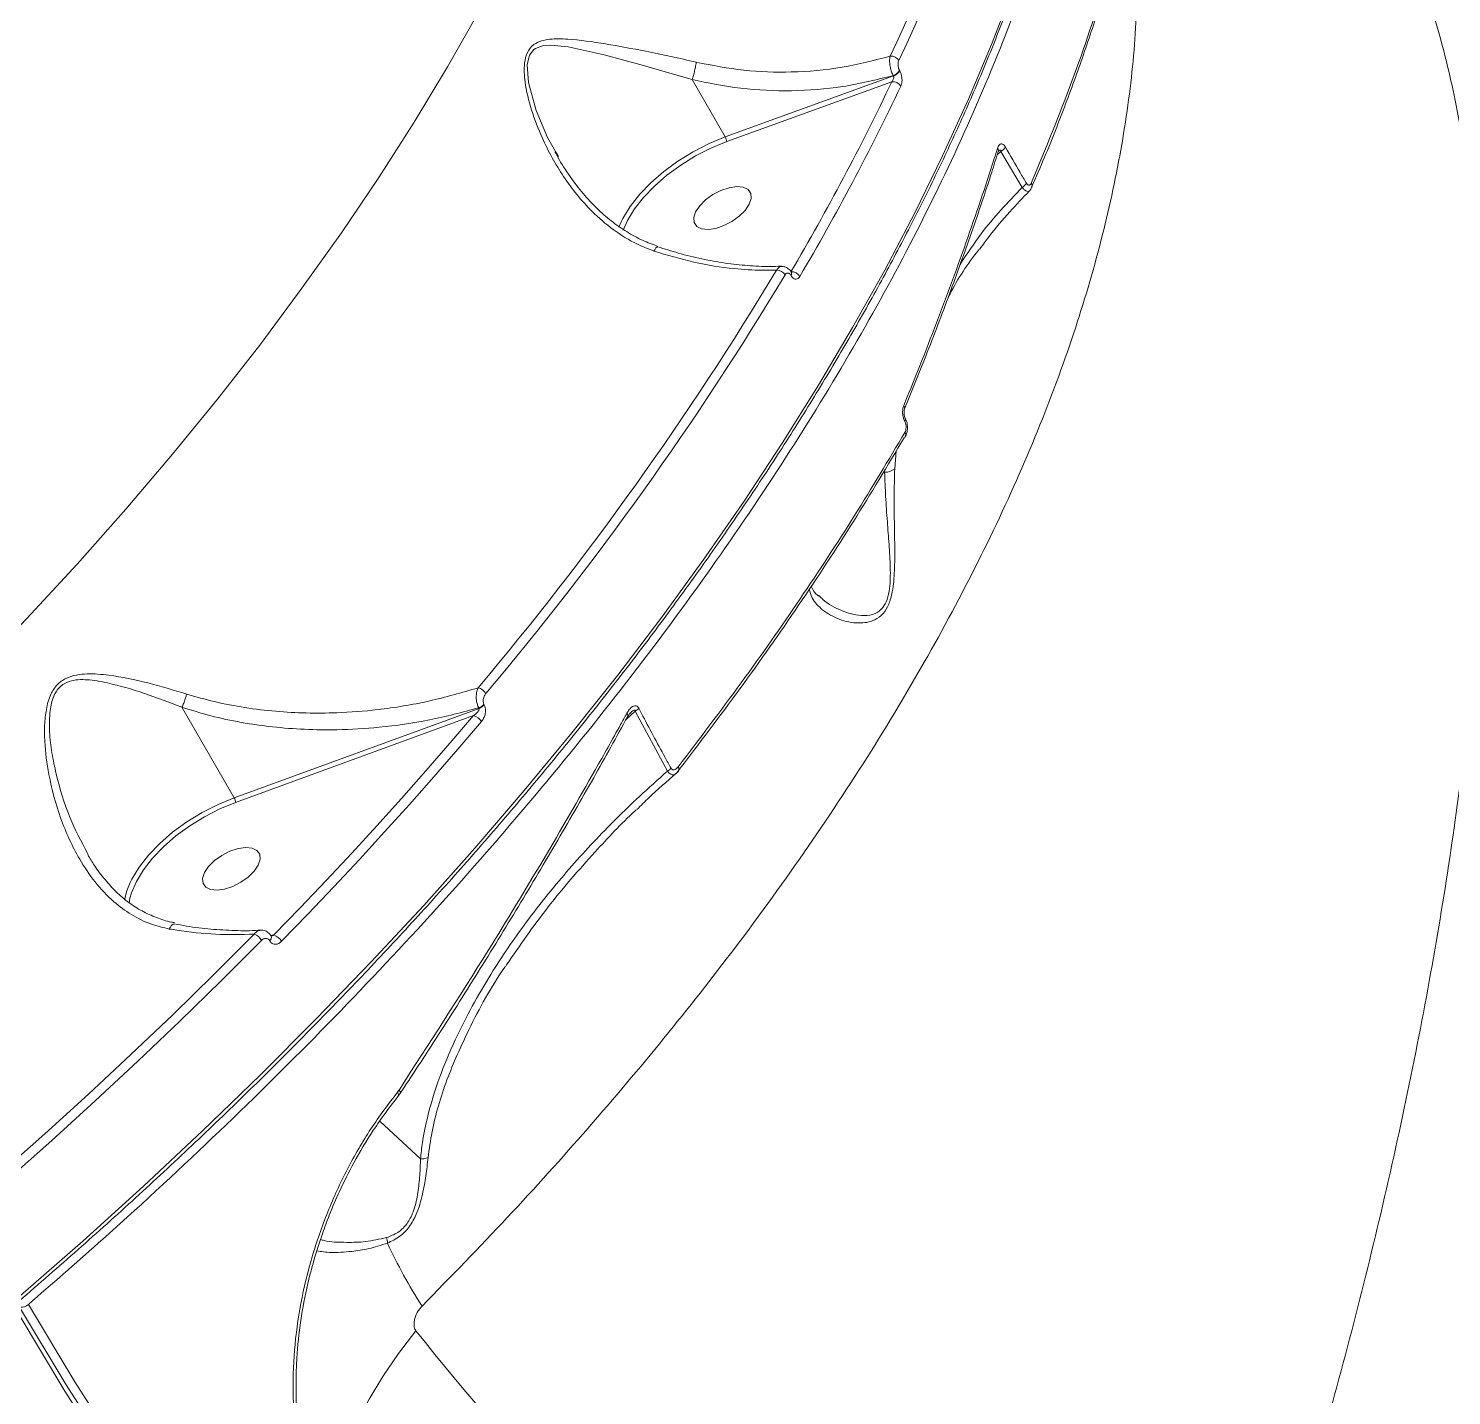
# Model space of a CAD drawing. Header units: millimetres. Extents: x 10684 to 26054, y -4768 to 6894.
# Drawn here: x 17849.4 to 18049.8, y -2647 to -2454.5 of the extents above; entities that cross this region are included whole.
import ezdxf

# ---------------------------------------------------------------- set-up
doc = ezdxf.new("R2010")
doc.units = ezdxf.units.MM
doc.layers.add('DIKOM_ОБЪЕКТ', color=7, linetype='Continuous')

msp = doc.modelspace()

# ---------------------------------------------------------------- linework, layer by layer
at = {"layer": 'DIKOM_ОБЪЕКТ', "color": 7, "linetype": 'Continuous', "lineweight": 15}
for p, q in [((17971.209, -2461.212), (17947.527, -2469.795)), ((17971.175, -2461.153), (17971.209, -2461.212)), ((17972.098, -2460.491), (17972.064, -2460.432)), ((17942.861, -2461.713), (17947.527, -2469.795)), ((17947.722, -2470.459), (17970.976, -2462.031)), ((17924.015, -2472.541), (17923.608, -2471.837)), ((17985.814, -2472.329), (17986.357, -2471.822)), ((17986.357, -2471.822), (17989.325, -2476.898)), ((17990.707, -2476.881), (17990.695, -2476.906)), ((17932.875, -2481.734), (17932.55, -2482.505)), ((17956.766, -2489.286), (17956.79, -2489.327)), ((17956.843, -2488.895), (17956.819, -2488.854)), ((17971.395, -2516.517), (17971.609, -2513.978)), ((17970.001, -2516.631), (17969.968, -2517.012)), ((17960.793, -2534.418), (17960.72, -2534.342)), ((17871.002, -2550.098), (17878.357, -2562.836)), ((17912.838, -2550.251), (17878.357, -2562.836)), ((17878.554, -2563.498), (17912.048, -2551.274)), ((17912.794, -2550.174), (17912.838, -2550.251)), ((17913.584, -2549.743), (17913.539, -2549.666)), ((17933.545, -2551.833), (17934.839, -2550.623)), ((17934.839, -2550.623), (17939.387, -2559.089)), ((17857.781, -2570.829), (17857.687, -2570.638)), ((17863.551, -2577.683), (17863.674, -2576.995)), ((17883.339, -2582.963), (17883.353, -2582.987)), ((17883.955, -2582.155), (17883.472, -2582.209)), ((17883.581, -2582.333), (17883.567, -2582.308)), ((17901.545, -2604.024), (17901.348, -2604.3)), ((17901.476, -2604.781), (17901.812, -2604.333)), ((17901.571, -2603.985), (17901.545, -2604.024)), ((17904.592, -2613.698), (17898.864, -2608.395))]:
    msp.add_line(p, q, dxfattribs=at)
at = {"layer": 'DIKOM_ОБЪЕКТ', "color": 7, "linetype": 'Continuous', "lineweight": 15, "flags": 128}
for points in [[(17988.128, -2448.688), (17985.104, -2456.548), (17981.774, -2464.469), (17978.141, -2472.444), (17974.208, -2480.467), (17969.978, -2488.532), (17965.454, -2496.63), (17960.642, -2504.755), (17955.543, -2512.902), (17950.164, -2521.061), (17944.508, -2529.228), (17938.58, -2537.394), (17932.386, -2545.554), (17925.929, -2553.699), (17919.217, -2561.824), (17912.254, -2569.921), (17905.046, -2577.984), (17897.6, -2586.006), (17889.922, -2593.98), (17882.018, -2601.899), (17873.894, -2609.756), (17865.558, -2617.546), (17857.017, -2625.262), (17848.278, -2632.896)], [(17912.833, -2452.177), (17908.417, -2459.928), (17903.712, -2467.703), (17898.721, -2475.497), (17893.451, -2483.301), (17887.904, -2491.108), (17882.088, -2498.911), (17876.006, -2506.703), (17869.666, -2514.476), (17863.072, -2522.224), (17856.23, -2529.939), (17849.148, -2537.613), (17841.832, -2545.241), (17834.288, -2552.814), (17826.524, -2560.325), (17818.547, -2567.769), (17810.364, -2575.137), (17801.982, -2582.422), (17793.411, -2589.619), (17784.657, -2596.72), (17775.728, -2603.719), (17766.634, -2610.609), (17757.382, -2617.384), (17747.982, -2624.037)], [(17923.608, -2471.837), (17922.473, -2469.876), (17920.873, -2466.079), (17919.812, -2462.153), (17919.63, -2459.662), (17919.952, -2458.277), (17920.571, -2457.476), (17920.783, -2457.326), (17921.802, -2456.95), (17922.936, -2456.867), (17925.373, -2457.123), (17930.461, -2458.249), (17935.99, -2459.752), (17939.374, -2460.7), (17942.859, -2461.711), (17942.86, -2461.711), (17942.86, -2461.711)], [(17947.527, -2469.795), (17945.249, -2470.734), (17943.01, -2471.876), (17940.862, -2473.194), (17938.855, -2474.659), (17937.037, -2476.235), (17935.449, -2477.886), (17934.13, -2479.573), (17933.109, -2481.257), (17932.875, -2481.734)], [(17933.154, -2482.908), (17933.742, -2481.573), (17934.731, -2479.94), (17936.011, -2478.304), (17937.55, -2476.703), (17939.313, -2475.175), (17941.259, -2473.755), (17943.342, -2472.476), (17945.513, -2471.369), (17947.722, -2470.459)], [(17948.07, -2476.941), (17946.917, -2477.324), (17945.782, -2477.907), (17944.755, -2478.644), (17943.92, -2479.475), (17943.345, -2480.333), (17943.076, -2481.147), (17943.135, -2481.854), (17943.517, -2482.394), (17944.192, -2482.724), (17945.104, -2482.818), (17946.18, -2482.668), (17947.332, -2482.286), (17948.467, -2481.703), (17949.494, -2480.966), (17950.329, -2480.135), (17950.904, -2479.277), (17951.173, -2478.462), (17951.114, -2477.756), (17950.732, -2477.215), (17950.058, -2476.885), (17949.146, -2476.791), (17948.07, -2476.941)], [(17912.048, -2551.274), (17908.732, -2555.164), (17905.359, -2559.048), (17901.929, -2562.923), (17898.443, -2566.79), (17894.902, -2570.647), (17891.307, -2574.495), (17887.658, -2578.331), (17883.955, -2582.155)], [(17933.656, -2550.946), (17933.735, -2551.05), (17933.789, -2551.149), (17933.818, -2551.242), (17933.82, -2551.324), (17933.797, -2551.394)], [(17885.024, -2583.05), (17888.736, -2579.216), (17892.394, -2575.371), (17895.998, -2571.515), (17899.547, -2567.648), (17903.041, -2563.772), (17906.479, -2559.887), (17909.861, -2555.994), (17913.185, -2552.095)], [(17863.674, -2576.995), (17863.895, -2576.204), (17864.572, -2574.612), (17865.562, -2572.979), (17866.842, -2571.343), (17868.381, -2569.742), (17870.145, -2568.214), (17872.09, -2566.794), (17874.173, -2565.516), (17876.345, -2564.408), (17878.554, -2563.498)], [(17878.357, -2562.836), (17876.079, -2563.774), (17873.84, -2564.916), (17871.692, -2566.235), (17869.685, -2567.699), (17867.867, -2569.275), (17866.279, -2570.926), (17864.96, -2572.613), (17863.939, -2574.297), (17863.705, -2574.775)], [(17878.9, -2569.982), (17877.747, -2570.364), (17876.612, -2570.947), (17875.585, -2571.684), (17874.75, -2572.515), (17874.175, -2573.373), (17873.906, -2574.188), (17873.965, -2574.894), (17874.347, -2575.434), (17875.022, -2575.765), (17875.934, -2575.859), (17877.009, -2575.708), (17878.162, -2575.326), (17879.297, -2574.743), (17880.324, -2574.006), (17881.159, -2573.175), (17881.734, -2572.317), (17882.003, -2571.502), (17881.944, -2570.796), (17881.562, -2570.256), (17880.888, -2569.925), (17879.975, -2569.832), (17878.9, -2569.982)], [(17863.705, -2574.775), (17863.241, -2575.939), (17862.927, -2577.19)], [(17881.174, -2582.035), (17875.503, -2587.724), (17869.717, -2593.381), (17863.82, -2599.005), (17857.814, -2604.593), (17851.702, -2610.142), (17845.487, -2615.651), (17839.171, -2621.116), (17832.756, -2626.536)], [(17833.667, -2627.519), (17840.095, -2622.088), (17846.425, -2616.611), (17852.654, -2611.09), (17858.78, -2605.528), (17864.799, -2599.928), (17870.709, -2594.292), (17876.507, -2588.622), (17882.191, -2582.92)], [(17901.545, -2604.024), (17901.638, -2604.125), (17901.707, -2604.219), (17901.75, -2604.302), (17901.766, -2604.372), (17901.754, -2604.427), (17901.752, -2604.43)], [(17901.571, -2603.985), (17901.66, -2604.088), (17901.727, -2604.183), (17901.769, -2604.268), (17901.785, -2604.34), (17901.773, -2604.396), (17901.771, -2604.401)], [(17847.922, -2635.419), (17854.489, -2646.367), (17861.393, -2657.149), (17868.63, -2667.758), (17876.194, -2678.187), (17884.081, -2688.43), (17892.286, -2698.48), (17900.803, -2708.33), (17909.627, -2717.974), (17918.752, -2727.406), (17928.171, -2736.618), (17937.88, -2745.606), (17947.871, -2754.364), (17958.138, -2762.884), (17968.674, -2771.163), (17979.473, -2779.195), (17990.526, -2786.973), (18001.828, -2794.494), (18013.37, -2801.753), (18025.145, -2808.744), (18037.146, -2815.462), (18049.363, -2821.905)], [(18049.425, -2820.914), (18037.215, -2814.476), (18025.222, -2807.761), (18013.454, -2800.775), (18001.919, -2793.521), (17990.625, -2786.005), (17979.578, -2778.231), (17968.787, -2770.205), (17958.257, -2761.931), (17947.997, -2753.416), (17938.012, -2744.664), (17928.31, -2735.682), (17918.896, -2726.475), (17909.777, -2717.05), (17900.958, -2707.412), (17892.447, -2697.568), (17884.247, -2687.524), (17876.365, -2677.288), (17868.806, -2666.865), (17861.574, -2656.262), (17854.674, -2645.487), (17848.112, -2634.547)], [(18050.212, -2820.096), (18038.031, -2813.673), (18026.067, -2806.974), (18014.327, -2800.005), (18002.82, -2792.768), (17991.553, -2785.27), (17980.532, -2777.514), (17969.766, -2769.507), (17959.262, -2761.253), (17949.026, -2752.758), (17939.065, -2744.027), (17929.385, -2735.066), (17919.994, -2725.881), (17910.896, -2716.478), (17902.099, -2706.863), (17893.608, -2697.043), (17885.427, -2687.023), (17877.564, -2676.811), (17870.022, -2666.413), (17862.808, -2655.835), (17855.925, -2645.086), (17849.378, -2634.171)], [(17903.949, -2637.881), (17901.494, -2641.098), (17899.294, -2644.324), (17897.364, -2647.536), (17895.722, -2650.707), (17894.378, -2653.813), (17893.345, -2656.831), (17892.629, -2659.735), (17892.236, -2662.505), (17892.171, -2665.118), (17892.431, -2667.553), (17893.017, -2669.793), (17893.065, -2669.926)]]:
    msp.add_lwpolyline(points, dxfattribs=at)
at = {"layer": 'DIKOM_ОБЪЕКТ', "color": 7, "linetype": 'Continuous', "lineweight": 15}
for centre, radius, start, end in [((17749.895, -2352.856), 244.78, 334.45288, 349.01122), ((17750.63, -2353.238), 245.313, 334.45274, 349.01159), ((17970.837, -2459.745), 1.33, 32.50431, 94.0334), ((17970.669, -2459.622), 1.613, 288.29092, 329.86553), ((17970.703, -2459.681), 1.612, 288.28491, 329.87155), ((17661.407, -2314.798), 342.798, 329.50296, 334.56395), ((17662.07, -2315.118), 343.476, 329.50154, 334.56461), ((17971.132, -2463.348), 1.327, 32.32827, 96.75335), ((17946.322, -2470.509), 1.401, 2.07009, 30.64546), ((17985.49, -2471.718), 0.515, 342.56668, 40.29584), ((17985.662, -2470.466), 1.524, 297.1451, 329.98398), ((17988.601, -2475.54), 1.538, 298.07136, 330.67583), ((17990.127, -2476.663), 0.62, 339.43847, 35.78477), ((17565.732, -2254.865), 453.808, 319.86931, 329.00909), ((17566.104, -2255.065), 454.747, 319.86871, 329.00979), ((17954.718, -2489.968), 1.437, 31.82033, 88.37621), ((17956.428, -2489.025), 0.427, 322.39735, 23.63672), ((17956.82, -2490.179), 1.414, 31.62654, 91.59317), ((17956.453, -2489.067), 0.426, 322.35902, 24.4866), ((17972.327, -2507.948), 0.478, 342.70473, 45.01941), ((17972.517, -2509.527), 0.371, 317.29499, 19.49736), ((17972.355, -2511.75), 0.585, 334.86593, 37.119), ((17972.505, -2511.772), 0.442, 297.50438, 329.2179), ((17970, -2514.8), 2.212, 269.14797, 309.07451), ((17912.282, -2549.06), 1.752, 30.60713, 76.09269), ((17911.693, -2552.963), 1.726, 30.19382, 78.10542), ((17912.18, -2548.472), 1.81, 289.82958, 318.69299), ((17912.224, -2548.548), 1.81, 289.82483, 318.68522), ((17934.04, -2549.04), 1.773, 296.7879, 317.6662), ((17938.537, -2557.504), 1.798, 298.22123, 318.80957), ((17940.46, -2558.834), 0.546, 333.04126, 39.17591), ((17877.137, -2563.558), 1.418, 2.39653, 30.62342), ((17880.388, -2583.965), 2.084, 30.0879, 67.83943), ((17882.994, -2582.475), 0.597, 305.28752, 16.08861), ((17883.013, -2582.503), 0.591, 305.06644, 17.37008), ((17883.286, -2584.042), 2.002, 29.6988, 70.45167), ((17897.165, -2625.564), 2.773, 0.35828, 16.94974), ((17963.856, -2596.09), 70.379, 204.74284, 212.98465), ((17848.356, -2633.12), 1.466, 263.52846, 314.16503), ((18261.33, -2352.013), 457.647, 218.65617, 235.75923)]:
    msp.add_arc(centre, radius, start, end, dxfattribs=at)
for points, knots in [([(17731.021, -2716.353), (17732.767, -2715.337), (17737.831, -2712.39), (17746.148, -2707.405), (17755.935, -2701.359), (17765.621, -2695.182), (17775.198, -2688.881), (17784.66, -2682.46), (17794, -2675.923), (17803.211, -2669.276), (17812.285, -2662.524), (17821.216, -2655.671), (17829.997, -2648.723), (17838.622, -2641.686), (17847.084, -2634.564), (17855.377, -2627.362), (17863.494, -2620.087), (17871.43, -2612.743), (17879.178, -2605.336), (17886.733, -2597.872), (17894.088, -2590.356), (17901.239, -2582.794), (17908.18, -2575.191), (17914.906, -2567.554), (17921.412, -2559.887), (17927.692, -2552.197), (17933.742, -2544.489), (17939.558, -2536.77), (17945.135, -2529.044), (17950.469, -2521.318), (17955.556, -2513.597), (17960.392, -2505.888), (17964.972, -2498.195), (17969.295, -2490.525), (17973.357, -2482.884), (17977.153, -2475.277), (17980.683, -2467.709), (17983.942, -2460.188), (17986.928, -2452.717), (17989.639, -2445.303), (17992.073, -2437.952), (17994.228, -2430.668), (17996.102, -2423.459), (17997.694, -2416.328), (17999.003, -2409.281), (18000.026, -2402.325), (18000.765, -2395.463), (18001.217, -2388.703), (18001.387, -2382.046), (18001.253, -2375.507), (18000.963, -2370.262), (18000.612, -2367.242), (18000.505, -2366.319)], [0, 0, 0, 0, 0.010747, 0.0311651, 0.0515834, 0.0720019, 0.0924206, 0.1128394, 0.1332581, 0.1536771, 0.1740962, 0.1945154, 0.2149351, 0.235355, 0.2557752, 0.2761956, 0.2966164, 0.3170375, 0.3374592, 0.3578812, 0.3783033, 0.3987263, 0.4191496, 0.4395735, 0.4599979, 0.4804229, 0.5008486, 0.5212748, 0.5417016, 0.5621289, 0.582557, 0.6029855, 0.6234144, 0.6438441, 0.6642742, 0.6847044, 0.705135, 0.7255658, 0.7459965, 0.7664267, 0.7868565, 0.8072851, 0.8277127, 0.8481386, 0.8685622, 0.8889834, 0.9094014, 0.9298155, 0.9502254, 0.9706306, 0.9910302, 1, 1, 1, 1]), ([(17849.378, -2634.171), (17852.67, -2631.308), (17861.542, -2623.593), (17875.4, -2610.777), (17890.711, -2595.706), (17905.332, -2580.284), (17919.194, -2564.555), (17932.225, -2548.566), (17944.14, -2532.67), (17954.922, -2516.919), (17964.585, -2501.361), (17973.283, -2485.743), (17980.946, -2470.117), (17987.519, -2454.539), (17992.859, -2439.352), (17996.978, -2424.597), (17999.902, -2410.313), (18001.721, -2396.247), (18002.223, -2382.53), (18002.043, -2372.98), (18001.336, -2368.219), (18001.265, -2367.746)], [0, 0, 0, 0, 0.03290318, 0.08864146, 0.14442182, 0.20015971, 0.2575168, 0.31492032, 0.37227707, 0.42801503, 0.48379582, 0.53953361, 0.59689063, 0.65429417, 0.71165112, 0.76738822, 0.8231683, 0.87890549, 0.93626172, 0.99366444, 1, 1, 1, 1]), ([(18022.717, -2413.712), (18023.697, -2414.397), (18026.7, -2416.498), (18031.143, -2421.148), (18036.083, -2427.531), (18040.483, -2435.023), (18044.343, -2443.571), (18047.627, -2453.195), (18050.323, -2463.907), (18052.389, -2475.72), (18053.804, -2488.687), (18054.521, -2502.644), (18054.532, -2517.244), (18053.875, -2532.317), (18052.606, -2547.748), (18050.697, -2563.959), (18048.125, -2580.923), (18044.884, -2598.593), (18041.065, -2616.472), (18036.71, -2634.477), (18031.865, -2652.532), (18026.43, -2671.031), (18020.386, -2689.932), (18013.785, -2709.176), (18008.945, -2722.1), (18006.526, -2728.56)], [0, 0, 0, 0, 0.020963, 0.0642197, 0.1075089, 0.150765, 0.1952694, 0.2398102, 0.2843144, 0.3304285, 0.3765427, 0.4233193, 0.4700958, 0.5140293, 0.5579971, 0.6019311, 0.6471451, 0.6923957, 0.7376103, 0.7807493, 0.8239195, 0.8670586, 0.9113612, 0.9556971, 1, 1, 1, 1]), ([(18007.309, -2420.721), (18006.511, -2425.17), (18004.915, -2434.067), (18001.192, -2447.851), (17996.574, -2461.91), (17992.611, -2471.504), (17990.629, -2476.301)], [0, 0, 0, 0, 0.2486166, 0.4972329, 0.7486164, 1, 1, 1, 1]), ([(17990.669, -2476.89), (17991.286, -2475.468), (17992.996, -2471.533), (17995.496, -2465.142), (17998.188, -2457.725), (18000.586, -2450.389), (18002.698, -2443.135), (18004.538, -2435.953), (18006.068, -2428.847), (18007.019, -2423.93), (18007.374, -2421.409), (18007.402, -2421.205)], [0, 0, 0, 0, 0.0741272, 0.2051329, 0.3360724, 0.4666822, 0.596887, 0.7270857, 0.8576692, 0.9885188, 1, 1, 1, 1]), ([(17904.821, -2634.405), (17908.867, -2630.258), (17916.964, -2621.959), (17928.298, -2609.365), (17939.003, -2596.705), (17949.407, -2583.471), (17959.382, -2569.68), (17968.785, -2555.358), (17977.211, -2541.082), (17984.615, -2526.914), (17990.955, -2512.92), (17996.141, -2499.291), (18000.178, -2486.042), (18003.107, -2473.183), (18004.999, -2460.596), (18005.731, -2448.382), (18005.718, -2439.408), (18005.102, -2434.661), (18004.979, -2433.711)], [0, 0, 0, 0, 0.0605679, 0.1212108, 0.1818532, 0.242421, 0.310577, 0.3789524, 0.4474377, 0.5159193, 0.5842876, 0.6524387, 0.7184331, 0.7846353, 0.8509416, 0.9172456, 0.9834418, 1, 1, 1, 1]), ([(17943.439, -2459.277), (17942.239, -2459.002), (17939.82, -2458.449), (17935.492, -2457.561), (17930.541, -2456.641), (17926.107, -2456), (17923.204, -2455.948), (17921.62, -2456.231), (17920.48, -2456.738), (17919.584, -2457.786), (17919.129, -2459.648), (17919.287, -2462.465), (17920.173, -2466.055), (17921.922, -2470.587), (17924.126, -2474.585), (17926.605, -2477.957), (17928.898, -2480.506), (17931.701, -2482.922), (17934.66, -2484.775), (17936.693, -2485.555), (17937.474, -2485.855)], [0, 0, 0, 0, 0.0563558, 0.1136148, 0.2103703, 0.3099843, 0.3619814, 0.3883021, 0.4153395, 0.4457392, 0.4740988, 0.5167984, 0.5802324, 0.6452956, 0.7405613, 0.789712, 0.8388453, 0.8993599, 0.9613631, 1, 1, 1, 1]), ([(17943.439, -2459.277), (17943.431, -2459.336), (17943.407, -2459.51), (17943.338, -2459.905), (17943.214, -2460.482), (17943.042, -2461.149), (17942.921, -2461.524), (17942.86, -2461.711)], [0, 0, 0, 0, 0.0873075, 0.2536103, 0.5023796, 0.7512045, 1, 1, 1, 1]), ([(17970.743, -2458.418), (17968.514, -2459.002), (17963.996, -2460.185), (17957.022, -2460.772), (17950.073, -2460.579), (17945.668, -2459.714), (17943.439, -2459.277)], [0, 0, 0, 0, 0.253607, 0.5139757, 0.753968, 1, 1, 1, 1]), ([(17970.743, -2458.418), (17970.719, -2458.54), (17970.663, -2458.813), (17970.671, -2459.366), (17970.763, -2459.998), (17970.933, -2460.63), (17971.094, -2460.979), (17971.175, -2461.153)], [0, 0, 0, 0, 0.1700501, 0.3808369, 0.5867055, 0.7931333, 1, 1, 1, 1]), ([(17972.064, -2460.432), (17972.021, -2460.345), (17971.935, -2460.172), (17971.863, -2459.85), (17971.845, -2459.526), (17971.878, -2459.239), (17971.934, -2459.095), (17971.959, -2459.03)], [0, 0, 0, 0, 0.2039778, 0.4080195, 0.6135399, 0.8265712, 1, 1, 1, 1]), ([(17942.861, -2461.713), (17945.132, -2462.183), (17949.732, -2463.135), (17956.893, -2463.415), (17964.162, -2462.891), (17968.817, -2461.737), (17971.175, -2461.153)], [0, 0, 0, 0, 0.2419655, 0.4901371, 0.7417752, 1, 1, 1, 1]), ([(17971.209, -2461.212), (17971.226, -2461.249), (17971.245, -2461.294), (17971.262, -2461.4), (17971.255, -2461.534), (17971.195, -2461.724), (17971.098, -2461.896), (17971.014, -2461.989), (17970.976, -2462.031)], [0, 0, 0, 0, 0.1445729, 0.1755784, 0.362614, 0.5710603, 0.8046531, 1, 1, 1, 1]), ([(17972.253, -2462.639), (17972.292, -2462.539), (17972.379, -2462.316), (17972.43, -2461.873), (17972.401, -2461.375), (17972.292, -2460.886), (17972.163, -2460.622), (17972.098, -2460.491)], [0, 0, 0, 0, 0.1741817, 0.3895981, 0.5958063, 0.7978609, 1, 1, 1, 1]), ([(17942.86, -2461.711), (17942.86, -2461.711), (17942.86, -2461.712), (17942.861, -2461.713), (17942.861, -2461.713), (17942.861, -2461.713)], [0, 0, 0, 0, 0.3490592, 0.9000647, 1, 1, 1, 1]), ([(17985.883, -2471.385), (17985.727, -2471.874), (17984.948, -2474.319), (17982.841, -2480.716), (17979.325, -2490.669), (17975.628, -2500.328), (17973.318, -2506.005), (17972.665, -2507.61)], [0, 0, 0, 0, 0.041371, 0.2068688, 0.5381499, 0.8694316, 1, 1, 1, 1]), ([(17986.981, -2471.229), (17986.917, -2471.13), (17986.788, -2470.934), (17986.565, -2470.784), (17986.347, -2470.766), (17986.143, -2470.883), (17985.985, -2471.103), (17985.913, -2471.303), (17985.883, -2471.385)], [0, 0, 0, 0, 0.16435039, 0.32912751, 0.48978463, 0.66159371, 0.86137604, 1, 1, 1, 1]), ([(17989.942, -2476.294), (17989.642, -2475.79), (17988.641, -2474.11), (17987.665, -2472.416), (17986.981, -2471.229)], [0, 0, 0, 0, 0.2996225, 1, 1, 1, 1]), ([(17938.026, -2485.204), (17937.304, -2484.934), (17935.78, -2484.366), (17933.584, -2483.151), (17931.414, -2481.644), (17929.385, -2479.838), (17927.436, -2477.742), (17925.604, -2475.336), (17924.288, -2473.343), (17923.668, -2472.137), (17923.539, -2471.887)], [0, 0, 0, 0, 0.1147614, 0.2422607, 0.3747039, 0.5102068, 0.6473901, 0.7999212, 0.9585544, 1, 1, 1, 1]), ([(17972.768, -2508.095), (17973.779, -2505.609), (17975.989, -2500.177), (17979.131, -2491.897), (17982.221, -2483.265), (17984.494, -2476.591), (17985.661, -2472.828), (17985.959, -2471.866)], [0, 0, 0, 0, 0.2021151, 0.441822, 0.6805647, 0.9184088, 1, 1, 1, 1]), ([(17985.988, -2471.799), (17985.989, -2471.797), (17986.035, -2471.748), (17986.11, -2471.696), (17986.198, -2471.656), (17986.252, -2471.649), (17986.295, -2471.661), (17986.329, -2471.697), (17986.351, -2471.752), (17986.355, -2471.798), (17986.357, -2471.822)], [0, 0, 0, 0, 0.0101491, 0.3225476, 0.4671598, 0.5592575, 0.6668121, 0.7684412, 0.878156, 1, 1, 1, 1]), ([(17985.988, -2471.861), (17985.992, -2471.845), (17986.008, -2471.783), (17986.032, -2471.749), (17986.025, -2471.758), (17986.024, -2471.76)], [0, 0, 0, 0, 0.214102, 0.8408342, 1, 1, 1, 1]), ([(17989.325, -2476.898), (17987.321, -2479.014), (17984.091, -2482.425), (17981.556, -2486.273), (17980.593, -2487.734)], [0, 0, 0, 0, 0.6203382, 1, 1, 1, 1]), ([(17983.396, -2485.55), (17983.818, -2484.969), (17985.127, -2483.166), (17987.448, -2480.422), (17989.447, -2478.348), (17990.383, -2477.377)], [0, 0, 0, 0, 0.2020068, 0.6261639, 1, 1, 1, 1]), ([(17989.325, -2476.898), (17989.448, -2477.028), (17989.694, -2477.29), (17990.027, -2477.468), (17990.263, -2477.493), (17990.339, -2477.392), (17990.364, -2477.359)], [0, 0, 0, 0, 0.2869422, 0.574031, 0.8590975, 1, 1, 1, 1]), ([(17990.629, -2476.301), (17990.624, -2476.312), (17990.588, -2476.394), (17990.508, -2476.511), (17990.373, -2476.592), (17990.227, -2476.583), (17990.075, -2476.487), (17989.987, -2476.358), (17989.942, -2476.294)], [0, 0, 0, 0, 0.03545941, 0.25735605, 0.44822452, 0.62809333, 0.81433362, 1, 1, 1, 1]), ([(17990.387, -2477.37), (17990.479, -2477.265), (17990.61, -2477.116), (17990.673, -2476.932), (17990.693, -2476.877)], [0, 0, 0, 0, 0.698608, 1, 1, 1, 1]), ([(17937.474, -2485.855), (17937.489, -2485.828), (17937.547, -2485.724), (17937.684, -2485.509), (17937.86, -2485.302), (17937.948, -2485.308), (17937.988, -2485.31)], [0, 0, 0, 0, 0.07139279, 0.27958624, 0.67829055, 1, 1, 1, 1]), ([(17955.427, -2487.981), (17954.875, -2488.005), (17953.339, -2488.072), (17950.684, -2487.932), (17947.499, -2487.583), (17944.228, -2486.99), (17941.049, -2486.229), (17938.971, -2485.559), (17938.002, -2485.246)], [0, 0, 0, 0, 0.1021381, 0.283912, 0.4672787, 0.6520052, 0.8376727, 1, 1, 1, 1]), ([(17937.474, -2485.855), (17939.353, -2486.423), (17943.155, -2487.572), (17948.271, -2488.359), (17952.134, -2488.597), (17954.077, -2488.549), (17954.758, -2488.532)], [0, 0, 0, 0, 0.3181925, 0.6439602, 0.8752486, 1, 1, 1, 1]), ([(17978.904, -2492.412), (17978.997, -2492.23), (17980.184, -2489.898), (17981.696, -2487.599), (17983.292, -2485.621), (17983.338, -2485.564)], [0, 0, 0, 0, 0.0758384, 0.9734502, 1, 1, 1, 1]), ([(17955.425, -2488.028), (17955.42, -2488.027), (17955.291, -2488), (17955.042, -2488.146), (17954.853, -2488.403), (17954.758, -2488.532)], [0, 0, 0, 0, 0.0210589, 0.5103571, 1, 1, 1, 1]), ([(17956.819, -2488.855), (17956.819, -2488.854), (17956.75, -2488.645), (17956.436, -2488.357), (17955.959, -2488.053), (17955.611, -2488.037), (17955.448, -2488.029)], [0, 0, 0, 0, 0.0004425, 0.388356, 0.7151681, 1, 1, 1, 1]), ([(17955.938, -2489.21), (17955.988, -2489.143), (17956.087, -2489.009), (17956.279, -2488.937), (17956.478, -2488.974), (17956.647, -2489.103), (17956.732, -2489.234), (17956.766, -2489.286)], [0, 0, 0, 0, 0.214286, 0.4284729, 0.6429393, 0.8576962, 1, 1, 1, 1]), ([(17956.79, -2489.327), (17956.84, -2489.404), (17956.967, -2489.598), (17957.219, -2489.791), (17957.516, -2489.847), (17957.804, -2489.739), (17957.95, -2489.538), (17958.023, -2489.438)], [0, 0, 0, 0, 0.1407806, 0.3552954, 0.5700317, 0.7849864, 1, 1, 1, 1]), ([(17956.89, -2488.962), (17956.887, -2488.96), (17956.883, -2488.958), (17956.853, -2488.909), (17956.842, -2488.89)], [0, 0, 0, 0, 0.6169495, 1, 1, 1, 1]), ([(17972.665, -2507.61), (17972.612, -2507.778), (17972.505, -2508.114), (17972.491, -2508.725), (17972.58, -2509.312), (17972.724, -2509.632), (17972.789, -2509.778)], [0, 0, 0, 0, 0.25916417, 0.51777445, 0.78122459, 1, 1, 1, 1]), ([(17972.867, -2509.404), (17972.847, -2509.363), (17972.805, -2509.278), (17972.744, -2509.076), (17972.699, -2508.812), (17972.693, -2508.508), (17972.726, -2508.261), (17972.771, -2508.119), (17972.783, -2508.091), (17972.784, -2508.09)], [0, 0, 0, 0, 0.1174937, 0.2489654, 0.4262682, 0.6361792, 0.8346595, 0.9928419, 1, 1, 1, 1]), ([(17972.874, -2511.991), (17972.898, -2511.958), (17973.038, -2511.763), (17973.165, -2511.271), (17973.21, -2510.521), (17973.101, -2509.836), (17972.899, -2509.513), (17972.843, -2509.424)], [0, 0, 0, 0, 0.0477552, 0.2800194, 0.56627, 0.8808793, 1, 1, 1, 1]), ([(17972.822, -2511.397), (17970.501, -2515.295), (17965.859, -2523.09), (17958.123, -2534.859), (17949.874, -2546.667), (17943.88, -2554.548), (17940.883, -2558.489)], [0, 0, 0, 0, 0.2491207, 0.4982425, 0.7491218, 1, 1, 1, 1]), ([(17972.789, -2509.778), (17972.808, -2509.816), (17972.885, -2509.97), (17972.973, -2510.292), (17973.002, -2510.709), (17972.956, -2511.101), (17972.867, -2511.298), (17972.822, -2511.397)], [0, 0, 0, 0, 0.0799142, 0.3181197, 0.5556132, 0.7773908, 1, 1, 1, 1]), ([(17940.807, -2559.183), (17943.78, -2555.276), (17949.726, -2547.463), (17957.952, -2535.701), (17965.703, -2523.922), (17970.374, -2516.084), (17972.709, -2512.164)], [0, 0, 0, 0, 0.2491218, 0.498243, 0.7491206, 1, 1, 1, 1]), ([(17959.339, -2533.457), (17959.453, -2533.876), (17959.779, -2535.077), (17961.242, -2536.487), (17963.472, -2537.827), (17965.707, -2538.293), (17967.464, -2538.184), (17968.627, -2537.832), (17969.727, -2537.068), (17970.601, -2535.672), (17971.177, -2533.572), (17971.389, -2530.817), (17971.405, -2527.684), (17971.334, -2524.201), (17971.29, -2520.432), (17971.36, -2517.822), (17971.395, -2516.517)], [0, 0, 0, 0, 0.062973, 0.1805802, 0.30421, 0.4276438, 0.4724651, 0.5171905, 0.566658, 0.607373, 0.6481418, 0.7084357, 0.7705834, 0.8329021, 0.9164404, 1, 1, 1, 1]), ([(17969.968, -2517.012), (17970.009, -2518.141), (17970.091, -2520.409), (17970.336, -2523.812), (17970.6, -2527.161), (17970.798, -2530.311), (17970.771, -2533.003), (17970.371, -2534.967), (17969.664, -2536.264), (17968.52, -2537.047), (17967.061, -2537.252), (17965.483, -2537.048), (17963.452, -2536.34), (17961.775, -2535.493), (17960.952, -2534.591), (17960.793, -2534.418)], [0, 0, 0, 0, 0.0927162, 0.186301, 0.2673932, 0.3497121, 0.4230565, 0.4661129, 0.5090568, 0.5641547, 0.6375723, 0.7172075, 0.7969598, 0.9609583, 1, 1, 1, 1]), ([(17960.705, -2534.463), (17960.646, -2534.419), (17960.243, -2534.122), (17959.876, -2533.663), (17959.67, -2533.172), (17959.614, -2533.038)], [0, 0, 0, 0, 0.11007544, 0.75634311, 1, 1, 1, 1]), ([(17871.663, -2548.234), (17869.826, -2547.684), (17866.11, -2546.571), (17861.456, -2545.601), (17858.13, -2545.327), (17856.099, -2545.513), (17854.637, -2545.954), (17853.366, -2546.867), (17852.381, -2548.383), (17851.833, -2550.377), (17851.617, -2552.63), (17851.67, -2555.71), (17852.244, -2560.127), (17853.491, -2564.739), (17855.08, -2568.676), (17856.655, -2571.731), (17858.701, -2574.76), (17861.161, -2577.383), (17863.853, -2579.367), (17866.484, -2580.681), (17868.364, -2581.12), (17869.218, -2581.319)], [0, 0, 0, 0, 0.0913263, 0.1848729, 0.2390181, 0.2664381, 0.2946549, 0.3210543, 0.3475153, 0.3830335, 0.4182927, 0.4536306, 0.5268343, 0.625929, 0.6770935, 0.7282376, 0.7903864, 0.854061, 0.9046389, 0.9566779, 1, 1, 1, 1]), ([(17857.687, -2570.638), (17856.802, -2568.979), (17854.924, -2565.458), (17853.497, -2560.592), (17852.639, -2556.537), (17852.281, -2553.549), (17852.332, -2550.845), (17852.778, -2548.682), (17853.637, -2547.263), (17854.779, -2546.507), (17856.06, -2546.209), (17857.012, -2546.195), (17858.494, -2546.273), (17861.238, -2546.765), (17865.68, -2548.058), (17869.228, -2549.417), (17871.002, -2550.098)], [0, 0, 0, 0, 0.1276714, 0.2710815, 0.3382967, 0.4055484, 0.4722255, 0.5194584, 0.5535072, 0.587472, 0.6218868, 0.6565256, 0.6621901, 0.7375159, 0.8687281, 1, 1, 1, 1]), ([(17912.703, -2547.359), (17910.416, -2548.026), (17905.811, -2549.368), (17899.098, -2550.45), (17891.879, -2551.017), (17885.596, -2550.881), (17879.856, -2550.186), (17875.644, -2549.391), (17872.96, -2548.611), (17871.663, -2548.234)], [0, 0, 0, 0, 0.1738759, 0.3501413, 0.488061, 0.6922772, 0.7971177, 0.9019415, 1, 1, 1, 1]), ([(17912.703, -2547.359), (17912.69, -2547.387), (17912.6, -2547.579), (17912.485, -2547.986), (17912.433, -2548.593), (17912.473, -2549.171), (17912.588, -2549.719), (17912.725, -2550.021), (17912.794, -2550.174)], [0, 0, 0, 0, 0.0391672, 0.2683251, 0.4663781, 0.6436105, 0.8199195, 1, 1, 1, 1]), ([(17871.663, -2548.234), (17871.646, -2548.3), (17871.591, -2548.516), (17871.459, -2548.957), (17871.25, -2549.551), (17871.084, -2549.913), (17871.002, -2550.095)], [0, 0, 0, 0, 0.107426, 0.3494453, 0.6747001, 1, 1, 1, 1]), ([(17913.539, -2549.666), (17913.504, -2549.59), (17913.435, -2549.437), (17913.41, -2549.149), (17913.447, -2548.842), (17913.557, -2548.514), (17913.688, -2548.293), (17913.777, -2548.184), (17913.79, -2548.168)], [0, 0, 0, 0, 0.1672916, 0.3344086, 0.5090908, 0.7130598, 0.9577588, 1, 1, 1, 1]), ([(17871.002, -2550.098), (17871.002, -2550.097), (17871.002, -2550.096), (17871.002, -2550.095), (17871.002, -2550.095), (17871.002, -2550.095)], [0, 0, 0, 0, 0.4379268, 0.7909947, 1, 1, 1, 1]), ([(17871.002, -2550.095), (17872.343, -2550.514), (17875.075, -2551.367), (17879.347, -2552.267), (17883.771, -2552.908), (17888.279, -2553.25), (17893.312, -2553.315), (17899.204, -2552.96), (17905.927, -2552.011), (17910.495, -2550.789), (17912.794, -2550.174)], [0, 0, 0, 0, 0.09997, 0.2036134, 0.307269, 0.4138447, 0.5204332, 0.660179, 0.8289759, 1, 1, 1, 1]), ([(17933.656, -2550.946), (17933.365, -2551.474), (17931.911, -2554.115), (17928.06, -2560.994), (17921.907, -2571.601), (17912.814, -2586.649), (17905.814, -2597.442), (17901.571, -2603.985)], [0, 0, 0, 0, 0.0299891, 0.1499519, 0.3900708, 0.6301901, 1, 1, 1, 1]), ([(17901.778, -2604.406), (17903.324, -2602.054), (17906.908, -2596.603), (17912.325, -2588.038), (17918.066, -2578.712), (17923.628, -2569.365), (17928.892, -2560.251), (17932.203, -2554.264), (17933.792, -2551.391)], [0, 0, 0, 0, 0.133077, 0.3084099, 0.484032, 0.6601374, 0.8369173, 1, 1, 1, 1]), ([(17912.838, -2550.251), (17912.847, -2550.271), (17912.864, -2550.312), (17912.858, -2550.418), (17912.796, -2550.571), (17912.649, -2550.774), (17912.416, -2551.008), (17912.201, -2551.173), (17912.067, -2551.261), (17912.048, -2551.274)], [0, 0, 0, 0, 0.0553562, 0.1098279, 0.2436552, 0.4176001, 0.6518036, 0.9518881, 1, 1, 1, 1]), ([(17913.185, -2552.095), (17913.204, -2552.071), (17913.344, -2551.901), (17913.552, -2551.549), (17913.725, -2551.027), (17913.781, -2550.544), (17913.745, -2550.098), (17913.637, -2549.861), (17913.584, -2549.743)], [0, 0, 0, 0, 0.0392494, 0.2872482, 0.4952081, 0.6709744, 0.8352822, 1, 1, 1, 1]), ([(17935.351, -2550.234), (17935.301, -2550.156), (17935.203, -2549.999), (17934.997, -2549.883), (17934.741, -2549.865), (17934.39, -2550.011), (17933.999, -2550.383), (17933.768, -2550.762), (17933.656, -2550.946)], [0, 0, 0, 0, 0.1099091, 0.220044, 0.3257423, 0.4925239, 0.7537341, 1, 1, 1, 1]), ([(17933.808, -2551.402), (17933.831, -2551.351), (17933.914, -2551.166), (17934.058, -2550.989), (17934.14, -2550.913), (17934.161, -2550.893)], [0, 0, 0, 0, 0.2248562, 0.8006538, 1, 1, 1, 1]), ([(17934.156, -2550.904), (17934.227, -2550.835), (17934.368, -2550.697), (17934.564, -2550.558), (17934.705, -2550.498), (17934.773, -2550.498), (17934.8, -2550.511), (17934.821, -2550.531), (17934.838, -2550.564), (17934.839, -2550.601), (17934.839, -2550.623)], [0, 0, 0, 0, 0.3049029, 0.6111749, 0.7584616, 0.8094616, 0.861092, 0.8754114, 0.9261106, 1, 1, 1, 1]), ([(17939.89, -2558.688), (17939.606, -2558.176), (17938.186, -2555.614), (17936.678, -2552.793), (17935.475, -2550.473), (17935.351, -2550.234)], [0, 0, 0, 0, 0.1831693, 0.9158783, 1, 1, 1, 1]), ([(17939.387, -2559.089), (17938.06, -2560.269), (17934.456, -2563.471), (17928.906, -2569.021), (17922.904, -2575.818), (17917.463, -2582.987), (17913.364, -2589.409), (17910.245, -2595.199), (17907.936, -2600.279), (17906.023, -2605.778), (17904.975, -2610.285), (17904.678, -2612.927), (17904.592, -2613.698)], [0, 0, 0, 0, 0.0783348, 0.2125932, 0.347266, 0.4817932, 0.6158494, 0.6916652, 0.7820714, 0.8726179, 0.9628125, 1, 1, 1, 1]), ([(17935.068, -2564.491), (17935.635, -2563.931), (17937.402, -2562.185), (17939.293, -2560.553), (17940.576, -2559.444)], [0, 0, 0, 0, 0.3209174, 1, 1, 1, 1]), ([(17939.387, -2559.089), (17939.494, -2559.212), (17939.707, -2559.459), (17940.05, -2559.62), (17940.354, -2559.628), (17940.509, -2559.505), (17940.58, -2559.449)], [0, 0, 0, 0, 0.2572957, 0.5145139, 0.7769844, 1, 1, 1, 1]), ([(17940.883, -2558.489), (17940.788, -2558.597), (17940.622, -2558.787), (17940.359, -2558.918), (17940.155, -2558.922), (17939.997, -2558.845), (17939.926, -2558.74), (17939.89, -2558.688)], [0, 0, 0, 0, 0.3195867, 0.5618156, 0.7279591, 0.8640285, 1, 1, 1, 1]), ([(17940.587, -2559.442), (17940.679, -2559.37), (17940.814, -2559.266), (17940.906, -2559.119), (17940.935, -2559.072)], [0, 0, 0, 0, 0.6825075, 1, 1, 1, 1]), ([(17916.723, -2586.351), (17918.584, -2583.648), (17922.385, -2578.129), (17928.627, -2571.01), (17932.879, -2566.468), (17934.912, -2564.598), (17934.954, -2564.56)], [0, 0, 0, 0, 0.3485215, 0.711837, 0.9941174, 1, 1, 1, 1]), ([(17750.485, -3164.866), (17752.481, -3164.489), (17757.899, -3163.467), (17767.126, -3160.807), (17778.248, -3156.585), (17789.772, -3151.176), (17801.635, -3144.628), (17813.784, -3136.964), (17826.184, -3128.2), (17838.818, -3118.327), (17851.66, -3107.383), (17864.671, -3095.413), (17877.788, -3082.475), (17890.95, -3068.625), (17904.117, -3053.9), (17917.266, -3038.308), (17930.377, -3021.89), (17943.408, -3004.705), (17956.299, -2986.835), (17968.99, -2968.361), (17981.287, -2949.57), (17993.174, -2930.508), (18004.65, -2911.233), (18015.834, -2891.564), (18026.679, -2871.588), (18037.136, -2851.39), (18047.3, -2830.767), (18057.128, -2809.739), (18066.591, -2788.341), (18075.542, -2766.901), (18083.94, -2745.519), (18091.745, -2724.295), (18098.927, -2703.297), (18105.462, -2682.564), (18111.351, -2662.126), (18116.582, -2642.044), (18121.135, -2622.408), (18124.972, -2603.323), (18127.928, -2585.998), (18129.335, -2575.296), (18129.963, -2570.52)], [0, 0, 0, 0, 0.0156522, 0.0424896, 0.0694114, 0.0963765, 0.1233416, 0.1502634, 0.1771009, 0.2039382, 0.23086, 0.2578251, 0.2847902, 0.3117121, 0.3385495, 0.3653868, 0.3923087, 0.4192738, 0.4462388, 0.4731607, 0.499998, 0.5258463, 0.5517701, 0.5777324, 0.6036946, 0.6296184, 0.6554666, 0.6823039, 0.7092259, 0.736191, 0.7631561, 0.7900781, 0.8169155, 0.8437529, 0.870675, 0.89764, 0.9246051, 0.9515271, 0.9783645, 1, 1, 1, 1]), ([(17869.952, -2580.422), (17869.802, -2580.399), (17868.922, -2580.262), (17867.379, -2579.734), (17865.349, -2578.824), (17863.442, -2577.603), (17861.702, -2576.118), (17860.12, -2574.35), (17858.773, -2572.603), (17858.041, -2571.363), (17857.736, -2570.844)], [0, 0, 0, 0, 0.0283975, 0.1661714, 0.3084262, 0.4530217, 0.5967479, 0.7404503, 0.8915705, 1, 1, 1, 1]), ([(17869.218, -2581.319), (17869.228, -2581.297), (17869.312, -2581.119), (17869.489, -2580.835), (17869.729, -2580.606), (17869.865, -2580.624), (17869.923, -2580.632)], [0, 0, 0, 0, 0.0466179, 0.3760361, 0.7306441, 1, 1, 1, 1]), ([(17869.218, -2581.319), (17869.567, -2581.377), (17871.757, -2581.739), (17875.832, -2582.178), (17879.37, -2582.083), (17881.174, -2582.035)], [0, 0, 0, 0, 0.0849984, 0.5334755, 1, 1, 1, 1]), ([(17882.064, -2581.474), (17881.954, -2581.483), (17880.795, -2581.582), (17878.464, -2581.558), (17875.092, -2581.368), (17872.227, -2581.038), (17870.486, -2580.696), (17869.917, -2580.585)], [0, 0, 0, 0, 0.0293517, 0.3075726, 0.5862028, 0.8646809, 1, 1, 1, 1]), ([(17882.066, -2581.486), (17881.905, -2581.517), (17881.58, -2581.58), (17881.31, -2581.883), (17881.174, -2582.035)], [0, 0, 0, 0, 0.4970601, 1, 1, 1, 1]), ([(17883.555, -2582.317), (17883.456, -2582.164), (17883.244, -2581.839), (17882.721, -2581.557), (17882.295, -2581.44), (17882.083, -2581.487), (17882.071, -2581.49)], [0, 0, 0, 0, 0.2979187, 0.6339866, 0.979316, 1, 1, 1, 1]), ([(17882.191, -2582.92), (17882.28, -2582.845), (17882.458, -2582.694), (17882.764, -2582.616), (17883.047, -2582.666), (17883.238, -2582.807), (17883.316, -2582.927), (17883.339, -2582.963)], [0, 0, 0, 0, 0.2336877, 0.4673022, 0.6955285, 0.908748, 1, 1, 1, 1]), ([(17883.353, -2582.987), (17883.388, -2583.041), (17883.501, -2583.216), (17883.778, -2583.423), (17884.189, -2583.498), (17884.635, -2583.383), (17884.895, -2583.161), (17885.024, -2583.05)], [0, 0, 0, 0, 0.0931767, 0.3039601, 0.5302804, 0.7652639, 1, 1, 1, 1]), ([(17883.955, -2582.155), (17883.875, -2582.198), (17883.731, -2582.274), (17883.574, -2582.298), (17883.504, -2582.309)], [0, 0, 0, 0, 0.55420526, 1, 1, 1, 1]), ([(17883.581, -2582.339), (17883.584, -2582.342), (17883.591, -2582.347), (17883.583, -2582.334), (17883.58, -2582.328)], [0, 0, 0, 0, 0.5408955, 1, 1, 1, 1]), ([(17905.662, -2613.515), (17905.829, -2612.297), (17906.332, -2608.618), (17908.169, -2602.526), (17911.652, -2594.783), (17914.557, -2589.36), (17916.638, -2586.468), (17916.723, -2586.351)], [0, 0, 0, 0, 0.12854851, 0.38846182, 0.64879466, 0.98569482, 1, 1, 1, 1]), ([(17901.348, -2604.3), (17900.071, -2605.986), (17897.517, -2609.356), (17894.233, -2615.052), (17891.437, -2621.101), (17889.223, -2627.457), (17887.639, -2634.003), (17886.735, -2640.629), (17886.538, -2647.23), (17887.072, -2653.698), (17888.337, -2659.917), (17890.332, -2665.776), (17892.98, -2671.235), (17895.293, -2674.409), (17896.45, -2675.998)], [0, 0, 0, 0, 0.0836187, 0.1671655, 0.250417, 0.3338523, 0.4173029, 0.500489, 0.5837385, 0.6671386, 0.7504584, 0.8333974, 0.9166275, 1, 1, 1, 1]), ([(17896.753, -2675.331), (17895.786, -2674.028), (17893.999, -2671.619), (17891.987, -2667.9), (17890.566, -2664.678), (17889.587, -2661.943), (17888.862, -2659.507), (17887.885, -2655.527), (17887.036, -2649.641), (17887.009, -2642.642), (17887.659, -2636.47), (17888.64, -2631.34), (17889.749, -2627.273), (17890.809, -2624.079), (17891.835, -2621.335), (17893.277, -2617.97), (17895.308, -2613.936), (17898.035, -2609.329), (17900.298, -2606.349), (17901.515, -2604.747)], [0, 0, 0, 0, 0.0701158, 0.129623, 0.1784548, 0.2169555, 0.2491487, 0.2819562, 0.382381, 0.4838442, 0.5517006, 0.6186804, 0.6812433, 0.7106289, 0.7458607, 0.7922032, 0.8497878, 0.9191816, 1, 1, 1, 1]), ([(17901.348, -2604.3), (17901.393, -2604.367), (17901.486, -2604.506), (17901.536, -2604.661), (17901.513, -2604.721), (17901.504, -2604.742)], [0, 0, 0, 0, 0.3780117, 0.7757963, 1, 1, 1, 1]), ([(17901.504, -2604.742), (17901.504, -2604.764), (17901.503, -2604.792), (17901.48, -2604.802), (17901.473, -2604.805)], [0, 0, 0, 0, 0.7446833, 1, 1, 1, 1]), ([(17901.744, -2604.442), (17901.75, -2604.432), (17901.758, -2604.42), (17901.766, -2604.408), (17901.768, -2604.406)], [0, 0, 0, 0, 0.795733, 1, 1, 1, 1]), ([(17904.599, -2613.701), (17904.599, -2613.702), (17904.587, -2613.878), (17904.569, -2614.825), (17904.462, -2616.588), (17904.177, -2619.021), (17903.621, -2621.263), (17902.635, -2623.032), (17901.331, -2624.212), (17900.357, -2624.562), (17899.817, -2624.756)], [0, 0, 0, 0, 0.0002719, 0.0414483, 0.2242997, 0.4065739, 0.5849756, 0.7124824, 0.8404463, 1, 1, 1, 1]), ([(17899.938, -2625.547), (17900.534, -2625.268), (17901.619, -2624.759), (17903.055, -2623.308), (17904.195, -2621.247), (17904.909, -2618.73), (17905.376, -2616.04), (17905.566, -2614.357), (17905.662, -2613.515)], [0, 0, 0, 0, 0.1672638, 0.3043148, 0.441664, 0.6370131, 0.8182929, 1, 1, 1, 1]), ([(17904.592, -2613.698), (17904.593, -2613.699), (17904.595, -2613.7), (17904.597, -2613.701), (17904.599, -2613.701), (17904.599, -2613.701)], [0, 0, 0, 0, 0.4673426, 0.8305739, 1, 1, 1, 1]), ([(17905.662, -2613.515), (17905.638, -2613.524), (17905.499, -2613.579), (17905.169, -2613.667), (17904.8, -2613.689), (17904.599, -2613.701)], [0, 0, 0, 0, 0.0845037, 0.5005283, 1, 1, 1, 1]), ([(17889.986, -2626.637), (17890.621, -2626.736), (17891.974, -2626.947), (17894.548, -2626.767), (17897.259, -2626.41), (17899.046, -2625.834), (17899.938, -2625.547)], [0, 0, 0, 0, 0.2687196, 0.5718625, 0.7861768, 1, 1, 1, 1]), ([(17899.817, -2624.756), (17898.817, -2624.981), (17896.813, -2625.433), (17893.837, -2625.448), (17891.641, -2625.393), (17890.679, -2625.085), (17890.507, -2625.03)], [0, 0, 0, 0, 0.2672812, 0.5353583, 0.9172653, 1, 1, 1, 1]), ([(17903.949, -2637.881), (17903.9, -2637.804), (17903.795, -2637.645), (17903.693, -2637.249), (17903.678, -2636.731), (17903.826, -2635.942), (17904.119, -2635.309), (17904.497, -2634.758), (17904.692, -2634.546), (17904.821, -2634.405)], [0, 0, 0, 0, 0.0767216, 0.1605062, 0.3173819, 0.4661289, 0.7625249, 0.8428734, 1, 1, 1, 1])]:
    msp.add_open_spline(points, degree=3, knots=knots, dxfattribs=at)

doc.saveas('drawing.dxf')
